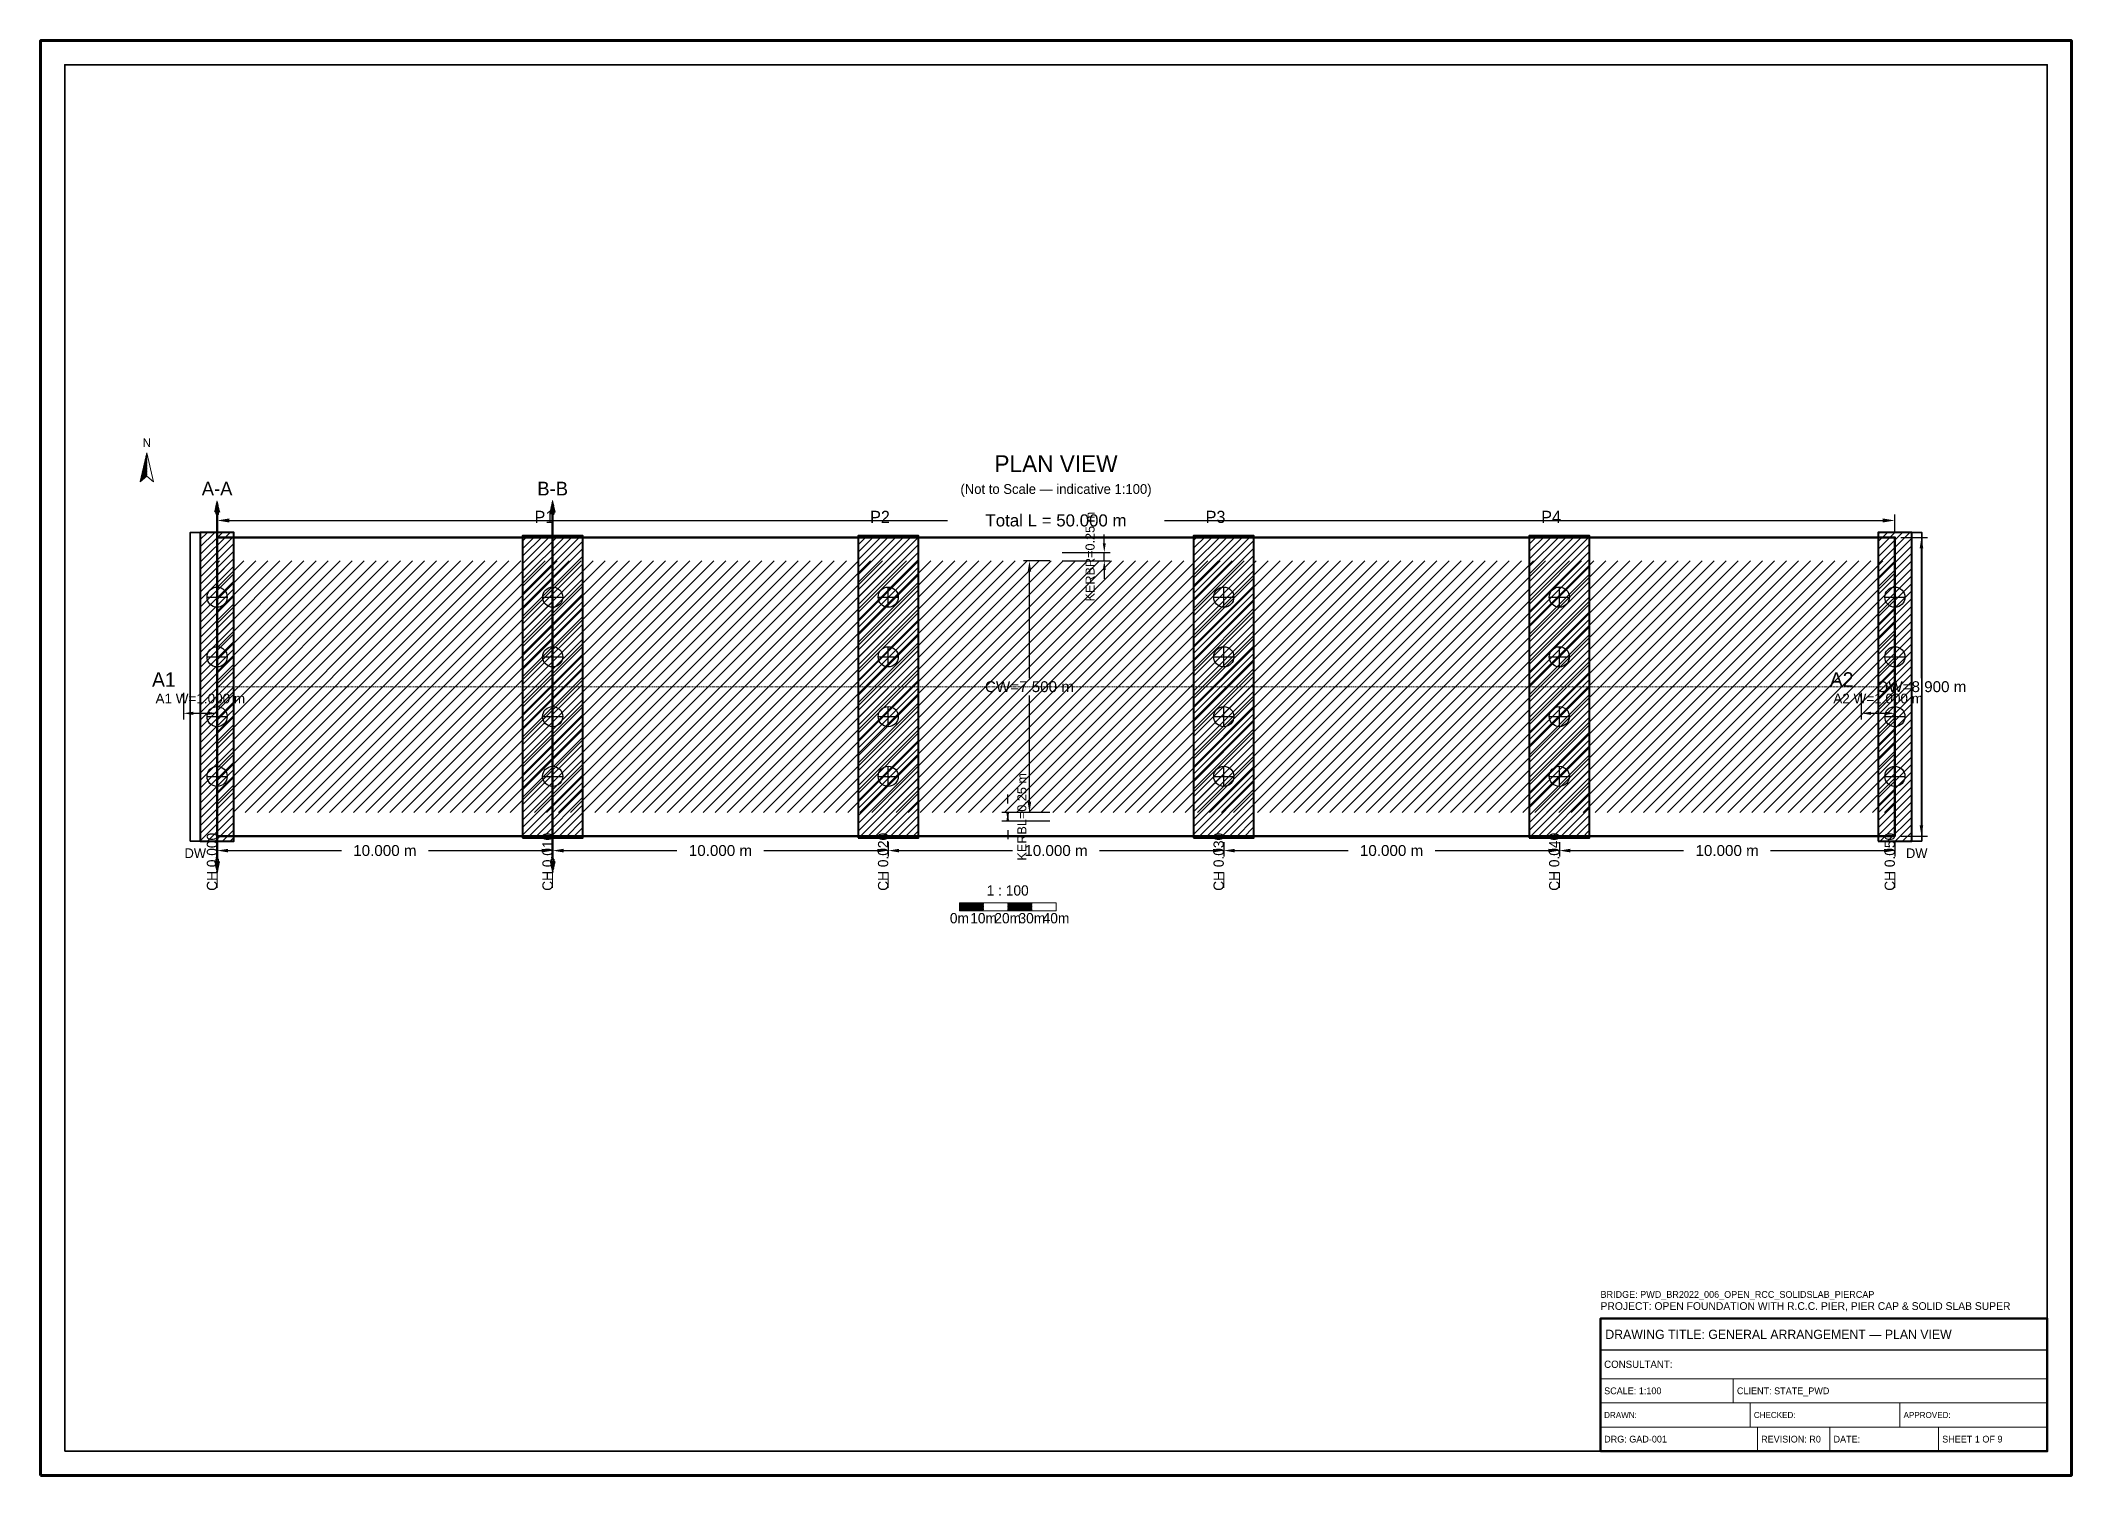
# Model space of a CAD drawing. Header units: metres. Extents: x 0 to 841, y 0 to 594.
import ezdxf
from ezdxf.enums import TextEntityAlignment as Align

# ---------------------------------------------------------------- set-up
doc = ezdxf.new("R2010")
doc.units = ezdxf.units.M
doc.linetypes.add('CENTER', pattern=[1.5, 0.75, -0.25, 0.25, -0.25])
doc.linetypes.add('DASHED', pattern=[0.5, 0.375, -0.125])
for name, color, linetype, lineweight in [('BORDER-INNER', 7, 'Continuous', 35), ('BORDER-OUTER', 7, 'Continuous', 70), ('CIVIL-CHAINAGE', 7, 'Continuous', 18), ('DIM-CHAINAGE', 3, 'Continuous', 18), ('DIM-LINEAR', 3, 'Continuous', 18), ('STRUC-CENTRE', 6, 'CENTER', 18), ('STRUC-HATCHING', 8, 'Continuous', 18), ('STRUC-OUTLINE', 1, 'Continuous', 50), ('STRUC-SECTION', 2, 'Continuous', 35), ('SUB-ABUT', 3, 'Continuous', 35), ('SUB-BEARING', 5, 'Continuous', 25), ('SUB-DIRT-WALL', 3, 'Continuous', 35), ('SUB-PIER', 2, 'Continuous', 35), ('SUPER-DECK', 2, 'Continuous', 50), ('SYM-NORTHARROW', 7, 'Continuous', 18), ('SYM-SCALE', 7, 'Continuous', 13), ('TEXT-GENERAL', 7, 'Continuous', 18), ('TEXT-HEADER', 7, 'Continuous', 25), ('TEXT-SPEC', 7, 'Continuous', 13), ('TEXT-TITLE', 7, 'Continuous', 25), ('TITLEBLK-BOX', 7, 'Continuous', 50), ('TITLEBLK-TEXT', 7, 'Continuous', 18)]:
    doc.layers.add(name, color=color, linetype=linetype, lineweight=lineweight)
doc.styles.add('BRIDGE_STD', font='Arial.ttf')
doc.dimstyles.new('pmb100', dxfattribs={"dimtxt": 2.5, "dimasz": 0.9375, "dimexe": 2.5, "dimexo": 2.5, "dimtad": 0, "dimtih": 1, "dimdec": 0, "dimtxsty": 'BRIDGE_STD', "dimcen": 2.5, "dimazin": 3, "dimtfac": 1, "dimtmove": 0, "dimatfit": 3})

msp = doc.modelspace()

# ---------------------------------------------------------------- hatches: boundary and pattern name
at = {"layer": 'STRUC-HATCHING'}
h = msp.add_hatch(dxfattribs=at)
h.set_pattern_fill('ANSI31', scale=1.11171)
h.paths.add_polyline_path([(73.09, 274.39), (767.91, 274.39), (767.91, 378.61), (73.09, 378.61)])
at = {"layer": 'STRUC-SECTION'}
h = msp.add_hatch(dxfattribs=at)
h.set_pattern_fill('SOLID')
h.paths.add_polyline_path([(72.04, 398.79), (74.14, 398.79), (73.09, 403.59)])
h = msp.add_hatch(dxfattribs=at)
h.set_pattern_fill('SOLID')
h.paths.add_polyline_path([(211, 398.79), (213.1, 398.79), (212.05, 403.59)])
h = msp.add_hatch(dxfattribs=at)
h.set_pattern_fill('SOLID')
h.paths.add_polyline_path([(72.04, 254.21), (74.14, 254.21), (73.09, 249.41)])
h = msp.add_hatch(dxfattribs=at)
h.set_pattern_fill('SOLID')
h.paths.add_polyline_path([(211, 254.21), (213.1, 254.21), (212.05, 249.41)])
at = {"layer": 'SUB-ABUT'}
h = msp.add_hatch(dxfattribs=at)
h.set_pattern_fill('ANSI31', scale=0.69482)
h.paths.add_polyline_path([(66.14, 262.58), (80.04, 262.58), (80.04, 390.42), (66.14, 390.42)])
h = msp.add_hatch(dxfattribs=at)
h.set_pattern_fill('ANSI31', scale=0.694817)
h.paths.add_polyline_path([(760.96, 262.58), (774.86, 262.58), (774.86, 390.42), (760.96, 390.42)])
at = {"layer": 'SUB-PIER'}
h = msp.add_hatch(dxfattribs=at)
h.set_pattern_fill('ANSI31', scale=0.69482)
h.paths.add_polyline_path([(199.55, 263.97), (224.56, 263.97), (224.56, 389.03), (199.55, 389.03)])
h = msp.add_hatch(dxfattribs=at)
h.set_pattern_fill('ANSI31', scale=0.69482)
h.paths.add_polyline_path([(338.51, 263.97), (363.52, 263.97), (363.52, 389.03), (338.51, 389.03)])
h = msp.add_hatch(dxfattribs=at)
h.set_pattern_fill('ANSI31', scale=0.694817)
h.paths.add_polyline_path([(477.48, 263.97), (502.49, 263.97), (502.49, 389.03), (477.48, 389.03)])
h = msp.add_hatch(dxfattribs=at)
h.set_pattern_fill('ANSI31', scale=0.694817)
h.paths.add_polyline_path([(616.44, 263.97), (641.45, 263.97), (641.45, 389.03), (616.44, 389.03)])
at = {"layer": 'SYM-NORTHARROW'}
h = msp.add_hatch(dxfattribs=at)
h.set_pattern_fill('SOLID')
h.paths.add_polyline_path([(44, 423.34), (41.2, 411.34), (44, 413.74)])
at = {"layer": 'SYM-SCALE'}
h = msp.add_hatch(dxfattribs=at)
h.set_pattern_fill('SOLID')
h.paths.add_polyline_path([(380.5, 233.66), (390.5, 233.66), (390.5, 237.06), (380.5, 237.06)])
h = msp.add_hatch(dxfattribs=at)
h.set_pattern_fill('SOLID')
h.paths.add_polyline_path([(400.5, 233.66), (410.5, 233.66), (410.5, 237.06), (400.5, 237.06)])

# ---------------------------------------------------------------- linework, layer by layer
at = {"layer": 'BORDER-INNER'}
msp.add_lwpolyline([(10, 10), (831, 10), (831, 584), (10, 584), (10, 10)], dxfattribs=at)
at = {"layer": 'BORDER-OUTER'}
msp.add_lwpolyline([(0, 0), (841, 0), (841, 594), (0, 594), (0, 0)], dxfattribs=at)
at = {"layer": 'CIVIL-CHAINAGE'}
for p, q in [((73.09, 249.66), (73.09, 243.29)), ((212.05, 249.66), (212.05, 243.29)), ((351.02, 249.66), (351.02, 243.29)), ((489.98, 249.66), (489.98, 243.29)), ((628.95, 249.66), (628.95, 243.29)), ((767.91, 249.66), (767.91, 243.29))]:
    msp.add_line(p, q, dxfattribs=at)
at = {"layer": 'STRUC-CENTRE'}
msp.add_line((73.09, 326.5), (767.91, 326.5), dxfattribs=at)
at = {"layer": 'STRUC-OUTLINE', "lineweight": 50}
msp.add_lwpolyline([(73.09, 264.66), (73.09, 388.34), (767.91, 388.34), (767.91, 264.66), (73.09, 264.66)], dxfattribs=at)
at = {"layer": 'STRUC-SECTION', "color": 1, "linetype": 'DASHED', "lineweight": 50}
for p, q in [((73.09, 398.34), (73.09, 254.66)), ((212.05, 398.34), (212.05, 254.66))]:
    msp.add_line(p, q, dxfattribs=at)
at = {"layer": 'STRUC-SECTION', "color": 1}
for points in [[(72.64, 397.89), (73.54, 397.89), (73.54, 398.79), (72.64, 398.79), (72.64, 397.89)], [(211.6, 397.89), (212.5, 397.89), (212.5, 398.79), (211.6, 398.79), (211.6, 397.89)], [(72.64, 254.21), (73.54, 254.21), (73.54, 255.11), (72.64, 255.11), (72.64, 254.21)], [(211.6, 254.21), (212.5, 254.21), (212.5, 255.11), (211.6, 255.11), (211.6, 254.21)]]:
    msp.add_lwpolyline(points, dxfattribs=at)
at = {"layer": 'SUB-ABUT', "lineweight": 40}
for points in [[(66.14, 262.58), (80.04, 262.58), (80.04, 390.42), (66.14, 390.42), (66.14, 262.58)], [(760.96, 262.58), (774.86, 262.58), (774.86, 390.42), (760.96, 390.42), (760.96, 262.58)]]:
    msp.add_lwpolyline(points, dxfattribs=at)
at = {"layer": 'SUB-BEARING'}
for p, q in [((68.92, 363.6), (77.26, 363.6)), ((73.09, 359.43), (73.09, 367.77)), ((207.89, 363.6), (216.22, 363.6)), ((212.05, 359.43), (212.05, 367.77)), ((346.85, 363.6), (355.19, 363.6)), ((351.02, 359.43), (351.02, 367.77)), ((485.81, 363.6), (494.15, 363.6)), ((489.98, 359.43), (489.98, 367.77)), ((624.78, 363.6), (633.11, 363.6)), ((628.95, 359.43), (628.95, 367.77)), ((763.74, 363.6), (772.08, 363.6)), ((767.91, 359.43), (767.91, 367.77)), ((68.92, 338.87), (77.26, 338.87)), ((73.09, 334.7), (73.09, 343.04)), ((207.89, 338.87), (216.22, 338.87)), ((212.05, 334.7), (212.05, 343.04)), ((346.85, 338.87), (355.19, 338.87)), ((351.02, 334.7), (351.02, 343.04)), ((485.81, 338.87), (494.15, 338.87)), ((489.98, 334.7), (489.98, 343.04)), ((624.78, 338.87), (633.11, 338.87)), ((628.95, 334.7), (628.95, 343.04)), ((763.74, 338.87), (772.08, 338.87)), ((767.91, 334.7), (767.91, 343.04)), ((68.92, 314.13), (77.26, 314.13)), ((73.09, 309.96), (73.09, 318.3)), ((207.89, 314.13), (216.22, 314.13)), ((212.05, 309.96), (212.05, 318.3)), ((346.85, 314.13), (355.19, 314.13)), ((351.02, 309.96), (351.02, 318.3)), ((485.81, 314.13), (494.15, 314.13)), ((489.98, 309.96), (489.98, 318.3)), ((624.78, 314.13), (633.11, 314.13)), ((628.95, 309.96), (628.95, 318.3)), ((763.74, 314.13), (772.08, 314.13)), ((767.91, 309.96), (767.91, 318.3)), ((68.92, 289.4), (77.26, 289.4)), ((73.09, 285.23), (73.09, 293.57)), ((207.89, 289.4), (216.22, 289.4)), ((212.05, 285.23), (212.05, 293.57)), ((346.85, 289.4), (355.19, 289.4)), ((351.02, 285.23), (351.02, 293.57)), ((485.81, 289.4), (494.15, 289.4)), ((489.98, 285.23), (489.98, 293.57)), ((624.78, 289.4), (633.11, 289.4)), ((628.95, 285.23), (628.95, 293.57)), ((763.74, 289.4), (772.08, 289.4)), ((767.91, 285.23), (767.91, 293.57))]:
    msp.add_line(p, q, dxfattribs=at)
for centre in [(73.09, 363.6), (212.05, 363.6), (351.02, 363.6), (489.98, 363.6), (628.95, 363.6), (767.91, 363.6), (73.09, 338.87), (212.05, 338.87), (351.02, 338.87), (489.98, 338.87), (628.95, 338.87), (767.91, 338.87), (73.09, 314.13), (212.05, 314.13), (351.02, 314.13), (489.98, 314.13), (628.95, 314.13), (767.91, 314.13), (73.09, 289.4), (212.05, 289.4), (351.02, 289.4), (489.98, 289.4), (628.95, 289.4), (767.91, 289.4)]:
    msp.add_circle(centre, 4.17, dxfattribs=at)
at = {"layer": 'SUB-DIRT-WALL', "lineweight": 35}
for points in [[(61.97, 262.58), (66.14, 262.58), (66.14, 390.42), (61.97, 390.42), (61.97, 262.58)], [(774.86, 262.58), (779.03, 262.58), (779.03, 390.42), (774.86, 390.42), (774.86, 262.58)]]:
    msp.add_lwpolyline(points, dxfattribs=at)
at = {"layer": 'SUB-PIER', "lineweight": 40}
for points in [[(199.55, 263.97), (224.56, 263.97), (224.56, 389.03), (199.55, 389.03), (199.55, 263.97)], [(338.51, 263.97), (363.52, 263.97), (363.52, 389.03), (338.51, 389.03), (338.51, 263.97)], [(477.48, 263.97), (502.49, 263.97), (502.49, 389.03), (477.48, 389.03), (477.48, 263.97)], [(616.44, 263.97), (641.45, 263.97), (641.45, 389.03), (616.44, 389.03), (616.44, 263.97)]]:
    msp.add_lwpolyline(points, dxfattribs=at)
at = {"layer": 'SUPER-DECK', "lineweight": 30}
msp.add_lwpolyline([(73.09, 264.66), (73.09, 388.34), (767.91, 388.34), (767.91, 264.66), (73.09, 264.66)], dxfattribs=at)
at = {"layer": 'SYM-NORTHARROW'}
msp.add_lwpolyline([(44, 423.34), (41.2, 411.34), (44, 413.74), (46.8, 411.34), (44, 423.34)], dxfattribs=at)
at = {"layer": 'SYM-SCALE'}
msp.add_lwpolyline([(380.5, 233.66), (420.5, 233.66), (420.5, 237.06), (380.5, 237.06), (380.5, 233.66)], dxfattribs=at)
at = {"layer": 'TITLEBLK-BOX', "lineweight": 50}
msp.add_lwpolyline([(646, 10), (831, 10), (831, 65), (646, 65), (646, 10)], dxfattribs=at)
at = {"layer": 'TITLEBLK-BOX', "lineweight": 30}
msp.add_lwpolyline([(646, 52), (831, 52), (831, 65), (646, 65), (646, 52)], dxfattribs=at)
at = {"layer": 'TITLEBLK-BOX', "lineweight": 18}
for points in [[(646, 40), (831, 40), (831, 52), (646, 52), (646, 40)], [(646, 30), (701, 30), (701, 40), (646, 40), (646, 30)], [(701, 30), (831, 30), (831, 40), (701, 40), (701, 30)], [(646, 20), (708, 20), (708, 30), (646, 30), (646, 20)], [(708, 20), (770, 20), (770, 30), (708, 30), (708, 20)], [(770, 20), (831, 20), (831, 30), (770, 30), (770, 20)], [(646, 10), (711, 10), (711, 20), (646, 20), (646, 10)], [(711, 10), (741, 10), (741, 20), (711, 20), (711, 10)], [(741, 10), (786, 10), (786, 20), (741, 20), (741, 10)], [(786, 10), (831, 10), (831, 20), (786, 20), (786, 10)]]:
    msp.add_lwpolyline(points, dxfattribs=at)

# ---------------------------------------------------------------- texts
at = {"layer": 'DIM-CHAINAGE'}
for s, p in [('CH 0.000', (73.09, 242.01)), ('CH 0.010', (212.05, 242.01)), ('CH 0.020', (351.02, 242.01)), ('CH 0.030', (489.98, 242.01)), ('CH 0.040', (628.95, 242.01)), ('CH 0.050', (767.91, 242.01))]:
    msp.add_text(s, height=4.25, rotation=90, dxfattribs=at).set_placement(p)
at = {"layer": 'SYM-NORTHARROW'}
msp.add_text('N', height=3.6, dxfattribs=at).set_placement((44, 425.74), align=Align.CENTER)
at = {"layer": 'TEXT-GENERAL'}
for s, height, p in [('P1', 5, (204.55, 394.34)), ('P2', 5, (343.52, 394.34)), ('P3', 5, (482.48, 394.34)), ('P4', 5, (621.45, 394.34)), ('A1', 6, (46.14, 326.5)), ('A2', 6, (740.96, 326.5))]:
    msp.add_text(s, height=height, dxfattribs=at).set_placement(p)
for s, p in [('1 : 100', (400.5, 240.04)), ('0m', (380.5, 228.56)), ('10m', (390.5, 228.56)), ('20m', (400.5, 228.56)), ('30m', (410.5, 228.56)), ('40m', (420.5, 228.56))]:
    msp.add_text(s, height=4.25, dxfattribs=at).set_placement(p, align=Align.CENTER)
at = {"layer": 'TEXT-HEADER'}
msp.add_text('PLAN VIEW', height=7, dxfattribs=at).set_placement((420.5, 415.34), align=Align.CENTER)
at = {"layer": 'TEXT-HEADER', "color": 1}
for s, p in [('A-A', (73.09, 405.69)), ('B-B', (212.05, 405.69))]:
    msp.add_text(s, height=5.7, dxfattribs=at).set_placement(p, align=Align.CENTER)
at = {"layer": 'TEXT-SPEC', "color": 8}
msp.add_text('(Not to Scale — indicative 1:100)', height=4.05, dxfattribs=at).set_placement((420.5, 406.34), align=Align.CENTER)
at = {"layer": 'TEXT-SPEC'}
for p in [(64.06, 255.58), (776.94, 255.58)]:
    msp.add_text('DW', height=4, dxfattribs=at).set_placement(p, align=Align.CENTER)
at = {"layer": 'TEXT-TITLE'}
for s, height, p in [('PROJECT: OPEN FOUNDATION WITH R.C.C. PIER, PIER CAP & SOLID SLAB SUPER', 3.2, (646, 68.5)), ('DRAWING TITLE: GENERAL ARRANGEMENT — PLAN VIEW', 3.8, (648, 56.5))]:
    msp.add_text(s, height=height, dxfattribs=at).set_placement(p)
at = {"layer": 'TITLEBLK-TEXT'}
for s, height, p in [('BRIDGE: PWD_BR2022_006_OPEN_RCC_SOLIDSLAB_PIERCAP', 2.8, (646, 73.5)), ('CONSULTANT: ', 3, (647.5, 44.5)), ('SCALE: 1:100', 2.8, (647.5, 33.6)), ('CLIENT: STATE_PWD', 2.8, (702.5, 33.6)), ('DRAWN: ', 2.5, (647.5, 23.75)), ('CHECKED: ', 2.5, (709.5, 23.75)), ('APPROVED: ', 2.5, (771.5, 23.75)), ('DRG: GAD-001', 2.8, (647.5, 13.6)), ('REVISION: R0', 2.8, (712.5, 13.6)), ('DATE: ', 2.8, (742.5, 13.6)), ('SHEET 1 OF 9', 2.8, (787.5, 13.6))]:
    msp.add_text(s, height=height, dxfattribs=at).set_placement(p)

# ---------------------------------------------------------------- dimensions: what is measured, and where the dimension line sits
at = {"layer": 'DIM-LINEAR'}
for base, p1, p2, text, override in [((73.09, 395.34), (73.09, 388.34), (767.91, 388.34), 'Total L = 50.000 m', {"dimtxt": 5, "dimasz": 5, "dimgap": 2, "dimclrt": 3}), ((59.19, 315.5), (59.19, 326.5), (73.09, 326.5), 'A1 W=1.000 m', {"dimtxt": 4, "dimasz": 4, "dimgap": 1.6, "dimclrt": 3}), ((754.01, 315.5), (754.01, 326.5), (767.91, 326.5), 'A2 W=1.000 m', {"dimtxt": 4, "dimasz": 4, "dimgap": 1.6, "dimclrt": 3}), ((73.09, 258.66), (73.09, 264.66), (212.05, 264.66), '10.000 m', {"dimtxt": 4.5, "dimasz": 4.5, "dimgap": 1.8, "dimclrt": 3}), ((212.05, 258.66), (212.05, 264.66), (351.02, 264.66), '10.000 m', {"dimtxt": 4.5, "dimasz": 4.5, "dimgap": 1.8, "dimclrt": 3}), ((351.02, 258.66), (351.02, 264.66), (489.98, 264.66), '10.000 m', {"dimtxt": 4.5, "dimasz": 4.5, "dimgap": 1.8, "dimclrt": 3}), ((489.98, 258.66), (489.98, 264.66), (628.95, 264.66), '10.000 m', {"dimtxt": 4.5, "dimasz": 4.5, "dimgap": 1.8, "dimclrt": 3}), ((628.95, 258.66), (628.95, 264.66), (767.91, 264.66), '10.000 m', {"dimtxt": 4.5, "dimasz": 4.5, "dimgap": 1.8, "dimclrt": 3})]:
    msp.add_linear_dim(base=base, p1=p1, p2=p2, text=text, dimstyle='pmb100', override=override, dxfattribs=at).render()
for base, p1, p2, text, override in [((440.5, 378.61), (420.5, 378.61), (420.5, 382.09), 'KERBR=0.25 m', {"dimtxt": 3.75, "dimasz": 3.75, "dimgap": 1.5, "dimclrt": 3}), ((778.91, 264.66), (767.91, 264.66), (767.91, 388.34), 'OW=8.900 m', {"dimtxt": 4.5, "dimasz": 4.5, "dimgap": 1.8, "dimclrt": 3}), ((409.5, 274.39), (420.5, 274.39), (420.5, 378.61), 'CW=7.500 m', {"dimtxt": 4.5, "dimasz": 4.5, "dimgap": 1.8, "dimclrt": 3}), ((400.5, 274.39), (420.5, 274.39), (420.5, 270.91), 'KERBL=0.25 m', {"dimtxt": 3.75, "dimasz": 3.75, "dimgap": 1.5, "dimclrt": 3})]:
    msp.add_linear_dim(base=base, p1=p1, p2=p2, angle=90, text=text, dimstyle='pmb100', override=override, dxfattribs=at).render()

doc.saveas('drawing.dxf')
